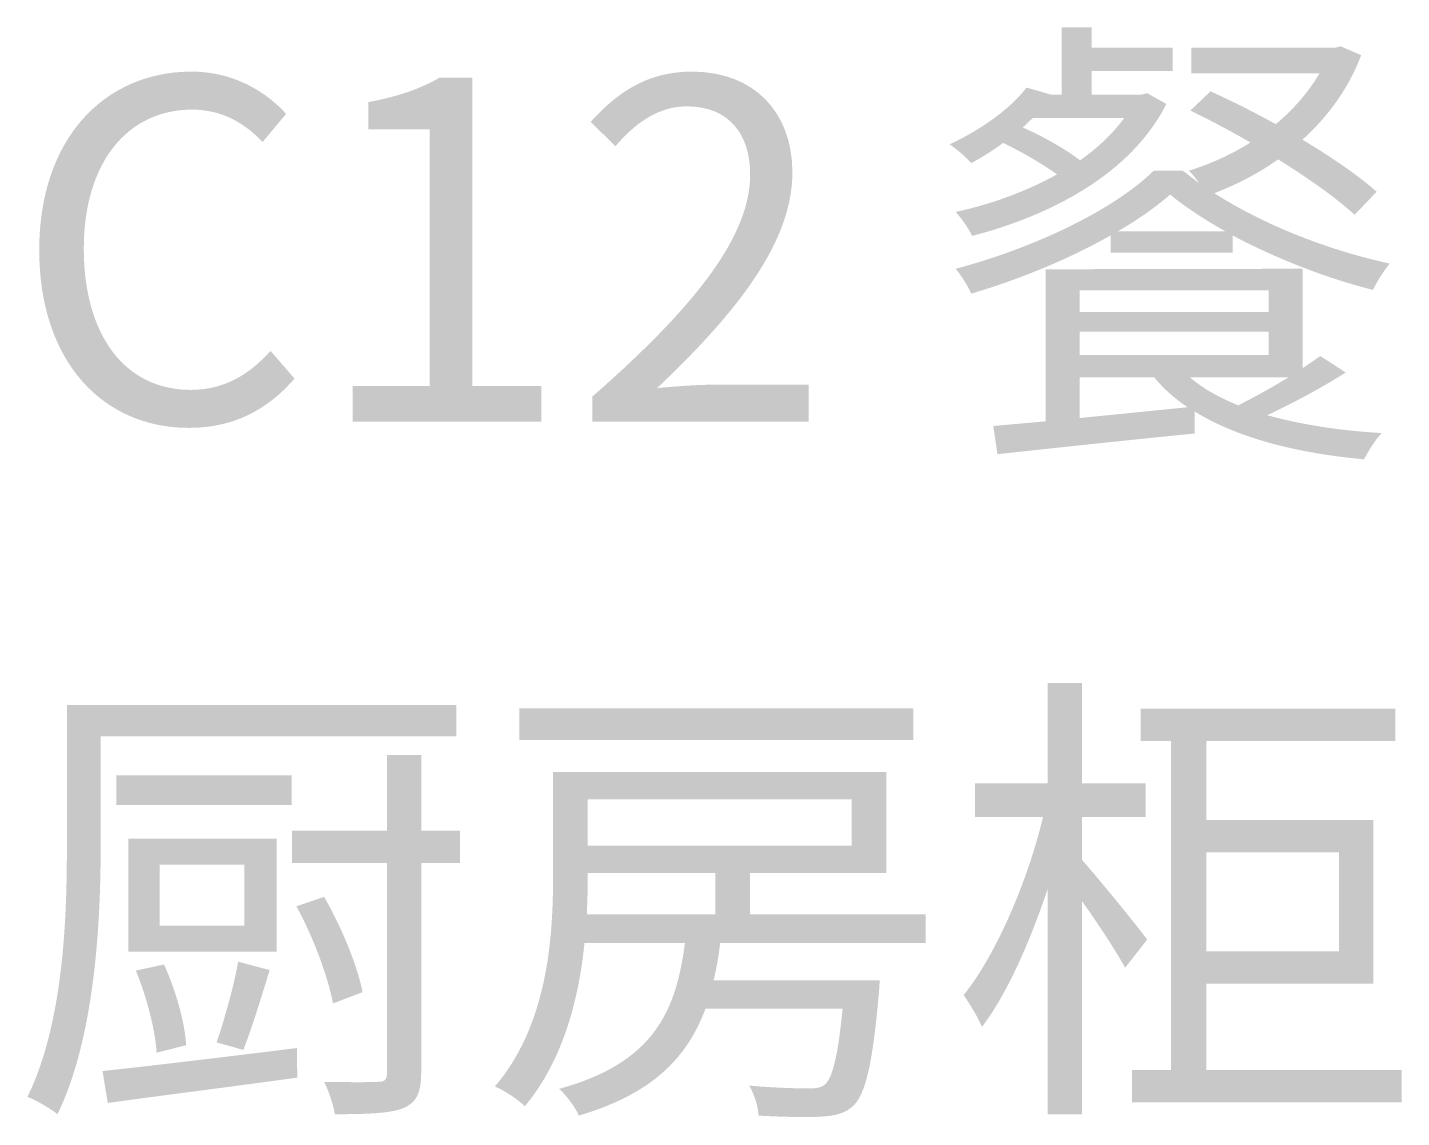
# Model space of a CAD drawing. Header units: millimetres. Extents: x -4600 to 229000, y -4300 to 19460.
# Drawn here: x 98209 to 99048, y 10170 to 10836 of the extents above; entities that cross this region are included whole.
import ezdxf

# ---------------------------------------------------------------- set-up
doc = ezdxf.new("R2010")
doc.units = ezdxf.units.MM
doc.header["$LTSCALE"] = 100
doc.layers.add('A-NOTE', color=7, linetype='Continuous', lineweight=18)

# ---------------------------------------------------------------- blocks, each defined once
blk = doc.blocks.new('A03_SHEET')
at = {"layer": 'A-NOTE'}
h = blk.add_hatch(color=256, dxfattribs=at)
edge = h.paths.add_edge_path()
edge.add_spline(control_points=[(18919.39, 10784.95), (18931.13, 10779.22), (18943.74, 10772.63), (18956.06, 10765.46)], knot_values=[0, 0, 0, 0, 1, 1, 1, 1], degree=3, periodic=0)
edge.add_spline(control_points=[(18956.06, 10765.46), (18944.31, 10758.02), (18931.42, 10752.29), (18918.53, 10748.27)], knot_values=[0, 0, 0, 0, 1, 1, 1, 1], degree=3, periodic=0)
edge.add_spline(control_points=[(18918.53, 10748.27), (18920.53, 10746.27), (18922.82, 10743.4), (18924.83, 10740.54)], knot_values=[0, 0, 0, 0, 1, 1, 1, 1], degree=3, periodic=0)
edge.add_line((18924.83, 10740.54), (18914.8, 10748.27))
edge.add_line((18914.8, 10748.27), (18897.04, 10748.27))
edge.add_spline(control_points=[(18897.04, 10748.27), (18872.4, 10724.21), (18824.56, 10701.29), (18776.14, 10688.4)], knot_values=[0, 0, 0, 0, 1, 1, 1, 1], degree=3, periodic=0)
edge.add_spline(control_points=[(18776.14, 10688.4), (18779.58, 10684.1), (18783.87, 10677.51), (18785.59, 10673.21)], knot_values=[0, 0, 0, 0, 1, 1, 1, 1], degree=3, periodic=0)
edge.add_spline(control_points=[(18785.59, 10673.21), (18815.68, 10682.09), (18846.04, 10694.7), (18870.68, 10708.74)], knot_values=[0, 0, 0, 0, 1, 1, 1, 1], degree=3, periodic=0)
edge.add_line((18870.68, 10708.74), (18870.68, 10698.14))
edge.add_line((18870.68, 10698.14), (18945.17, 10698.14))
edge.add_line((18945.17, 10698.14), (18945.17, 10708.74))
edge.add_spline(control_points=[(18945.17, 10708.74), (18972.1, 10694.41), (19003.33, 10682.38), (19030.83, 10675.5)], knot_values=[0, 0, 0, 0, 1, 1, 1, 1], degree=3, periodic=0)
edge.add_spline(control_points=[(19030.83, 10675.5), (19033.12, 10680.09), (19037.42, 10687.25), (19041.15, 10691.55)], knot_values=[0, 0, 0, 0, 1, 1, 1, 1], degree=3, periodic=0)
edge.add_spline(control_points=[(19041.15, 10691.55), (19005.33, 10699.28), (18965.23, 10714.47), (18934, 10734.52)], knot_values=[0, 0, 0, 0, 1, 1, 1, 1], degree=3, periodic=0)
edge.add_spline(control_points=[(18934, 10734.52), (18947.46, 10739.68), (18960.93, 10746.56), (18972.96, 10755.15)], knot_values=[0, 0, 0, 0, 1, 1, 1, 1], degree=3, periodic=0)
edge.add_spline(control_points=[(18972.96, 10755.15), (18991.87, 10743.4), (19008.77, 10731.37), (19019.66, 10721.34)], knot_values=[0, 0, 0, 0, 1, 1, 1, 1], degree=3, periodic=0)
edge.add_line((19019.66, 10721.34), (19033.12, 10735.38))
edge.add_spline(control_points=[(19033.12, 10735.38), (19022.24, 10745.12), (19005.91, 10756.3), (18987.86, 10767.18)], knot_values=[0, 0, 0, 0, 1, 1, 1, 1], degree=3, periodic=0)
edge.add_spline(control_points=[(18987.86, 10767.18), (19003.04, 10780.93), (19015.93, 10798.12), (19023.67, 10818.75)], knot_values=[0, 0, 0, 0, 1, 1, 1, 1], degree=3, periodic=0)
edge.add_line((19023.67, 10818.75), (19011.06, 10824.2))
edge.add_line((19011.06, 10824.2), (19007.91, 10823.34))
edge.add_line((19007.91, 10823.34), (18919.96, 10823.34))
edge.add_line((18919.96, 10823.34), (18919.96, 10807.58))
edge.add_line((18919.96, 10807.58), (18998.17, 10807.58))
edge.add_spline(control_points=[(18998.17, 10807.58), (18991.3, 10795.83), (18982.13, 10785.52), (18971.53, 10776.64)], knot_values=[0, 0, 0, 0, 1, 1, 1, 1], degree=3, periodic=0)
edge.add_spline(control_points=[(18971.53, 10776.64), (18958.06, 10784.09), (18944.31, 10790.96), (18931.71, 10796.69)], knot_values=[0, 0, 0, 0, 1, 1, 1, 1], degree=3, periodic=0)
edge.add_line((18931.71, 10796.69), (18919.39, 10784.95))
edge = h.paths.add_edge_path(flags=0)
edge.add_spline(control_points=[(18819.4, 10798.98), (18808.8, 10785.23), (18790.75, 10772.91), (18772.41, 10764.32)], knot_values=[0, 0, 0, 0, 1, 1, 1, 1], degree=3, periodic=0)
edge.add_spline(control_points=[(18772.41, 10764.32), (18776.43, 10761.74), (18783.02, 10756.01), (18785.59, 10752.86)], knot_values=[0, 0, 0, 0, 1, 1, 1, 1], degree=3, periodic=0)
edge.add_spline(control_points=[(18785.59, 10752.86), (18792.18, 10756.3), (18798.77, 10760.59), (18805.08, 10765.18)], knot_values=[0, 0, 0, 0, 1, 1, 1, 1], degree=3, periodic=0)
edge.add_spline(control_points=[(18805.08, 10765.18), (18816.53, 10759.73), (18829.14, 10752.29), (18838.02, 10745.98)], knot_values=[0, 0, 0, 0, 1, 1, 1, 1], degree=3, periodic=0)
edge.add_spline(control_points=[(18838.02, 10745.98), (18818.83, 10735.38), (18797.34, 10727.65), (18776.14, 10723.06)], knot_values=[0, 0, 0, 0, 1, 1, 1, 1], degree=3, periodic=0)
edge.add_spline(control_points=[(18776.14, 10723.06), (18779.58, 10719.34), (18784.16, 10712.75), (18786.17, 10708.45)], knot_values=[0, 0, 0, 0, 1, 1, 1, 1], degree=3, periodic=0)
edge.add_spline(control_points=[(18786.17, 10708.45), (18833.72, 10720.77), (18883, 10745.98), (18904.77, 10788.96)], knot_values=[0, 0, 0, 0, 1, 1, 1, 1], degree=3, periodic=0)
edge.add_line((18904.77, 10788.96), (18893.03, 10795.55))
edge.add_line((18893.03, 10795.55), (18889.59, 10794.69))
edge.add_line((18889.59, 10794.69), (18859.22, 10794.69))
edge.add_line((18859.22, 10794.69), (18859.22, 10809.01))
edge.add_line((18859.22, 10809.01), (18908.5, 10809.01))
edge.add_line((18908.5, 10809.01), (18908.5, 10823.34))
edge.add_line((18908.5, 10823.34), (18859.22, 10823.34))
edge.add_line((18859.22, 10823.34), (18859.22, 10835.65))
edge.add_line((18859.22, 10835.65), (18840.89, 10835.65))
edge.add_line((18840.89, 10835.65), (18840.89, 10794.69))
edge.add_line((18840.89, 10794.69), (18834.3, 10794.69))
edge.add_line((18834.3, 10794.69), (18819.4, 10798.98))
edge = h.paths.add_edge_path(flags=0)
edge.add_spline(control_points=[(18878.99, 10780.36), (18871.83, 10770.62), (18862.66, 10762.03), (18852.06, 10754.58)], knot_values=[0, 0, 0, 0, 1, 1, 1, 1], degree=3, periodic=0)
edge.add_spline(control_points=[(18852.06, 10754.58), (18843.18, 10761.45), (18829.43, 10769.19), (18817.11, 10774.63)], knot_values=[0, 0, 0, 0, 1, 1, 1, 1], degree=3, periodic=0)
edge.add_line((18817.11, 10774.63), (18823.12, 10780.36))
edge.add_line((18823.12, 10780.36), (18878.99, 10780.36))
edge = h.paths.add_edge_path(flags=0)
edge.add_spline(control_points=[(18907.07, 10733.66), (18916.52, 10725.93), (18927.98, 10718.48), (18940.59, 10711.32)], knot_values=[0, 0, 0, 0, 1, 1, 1, 1], degree=3, periodic=0)
edge.add_line((18940.59, 10711.32), (18875.27, 10711.32))
edge.add_spline(control_points=[(18875.27, 10711.32), (18887.59, 10718.48), (18898.47, 10726.21), (18907.07, 10733.66)], knot_values=[0, 0, 0, 0, 1, 1, 1, 1], degree=3, periodic=0)
h = blk.add_hatch(color=256, dxfattribs=at)
edge = h.paths.add_edge_path()
edge.add_spline(control_points=[(18308.01, 10591.28), (18335.23, 10591.28), (18355.85, 10602.16), (18372.47, 10621.36)], knot_values=[0, 0, 0, 0, 1, 1, 1, 1], degree=3, periodic=0)
edge.add_line((18372.47, 10621.36), (18357.86, 10638.26))
edge.add_spline(control_points=[(18357.86, 10638.26), (18344.39, 10623.36), (18329.21, 10614.48), (18309.15, 10614.48), (18269.05, 10614.48), (18243.83, 10647.71), (18243.83, 10700.72), (18243.83, 10753.14), (18270.48, 10785.52), (18310.01, 10785.52), (18328.06, 10785.52), (18341.81, 10777.5), (18352.99, 10765.75)], knot_values=[0, 0, 0, 0, 1, 1, 1, 2, 2, 2, 3, 3, 3, 4, 4, 4, 4], degree=3, periodic=0)
edge.add_line((18352.99, 10765.75), (18367.31, 10782.94))
edge.add_spline(control_points=[(18367.31, 10782.94), (18355.28, 10796.41), (18335.23, 10808.72), (18309.73, 10808.72), (18256.44, 10808.72), (18216.62, 10767.76), (18216.62, 10699.86), (18216.62, 10631.67), (18255.58, 10591.28), (18308.01, 10591.28)], knot_values=[0, 0, 0, 0, 1, 1, 1, 2, 2, 2, 3, 3, 3, 3], degree=3, periodic=0)
h = blk.add_hatch(color=256, dxfattribs=at)
edge = h.paths.add_edge_path()
edge.add_line((18407.99, 10595), (18523.17, 10595))
edge.add_line((18523.17, 10595), (18523.17, 10616.77))
edge.add_line((18523.17, 10616.77), (18481.05, 10616.77))
edge.add_line((18481.05, 10616.77), (18481.05, 10805))
edge.add_line((18481.05, 10805), (18461, 10805))
edge.add_spline(control_points=[(18461, 10805), (18449.54, 10798.41), (18436.07, 10793.54), (18417.45, 10790.1)], knot_values=[0, 0, 0, 0, 1, 1, 1, 1], degree=3, periodic=0)
edge.add_line((18417.45, 10790.1), (18417.45, 10773.49))
edge.add_line((18417.45, 10773.49), (18454.98, 10773.49))
edge.add_line((18454.98, 10773.49), (18454.98, 10616.77))
edge.add_line((18454.98, 10616.77), (18407.99, 10616.77))
edge.add_line((18407.99, 10616.77), (18407.99, 10595))
h = blk.add_hatch(color=256, dxfattribs=at)
edge = h.paths.add_edge_path()
edge.add_line((18554.39, 10595), (18686.47, 10595))
edge.add_line((18686.47, 10595), (18686.47, 10617.63))
edge.add_line((18686.47, 10617.63), (18628.31, 10617.63))
edge.add_spline(control_points=[(18628.31, 10617.63), (18617.71, 10617.63), (18604.82, 10616.49), (18593.93, 10615.63)], knot_values=[0, 0, 0, 0, 1, 1, 1, 1], degree=3, periodic=0)
edge.add_spline(control_points=[(18593.93, 10615.63), (18643.21, 10662.33), (18676.44, 10705.01), (18676.44, 10747.13), (18676.44, 10784.37), (18652.66, 10808.72), (18615.13, 10808.72), (18588.49, 10808.72), (18570.15, 10796.69), (18553.25, 10778.07)], knot_values=[0, 0, 0, 0, 1, 1, 1, 2, 2, 2, 3, 3, 3, 3], degree=3, periodic=0)
edge.add_line((18553.25, 10778.07), (18568.43, 10763.17))
edge.add_spline(control_points=[(18568.43, 10763.17), (18580.18, 10777.21), (18594.79, 10787.52), (18611.98, 10787.52), (18638.05, 10787.52), (18650.65, 10770.05), (18650.65, 10745.98), (18650.65, 10709.88), (18620.29, 10668.06), (18554.39, 10610.47)], knot_values=[0, 0, 0, 0, 1, 1, 1, 2, 2, 2, 3, 3, 3, 3], degree=3, periodic=0)
edge.add_line((18554.39, 10610.47), (18554.39, 10595))
h = blk.add_hatch(color=256, dxfattribs=at)
edge = h.paths.add_edge_path()
edge.add_line((18799.06, 10592.42), (18801.64, 10575.23))
edge.add_spline(control_points=[(18801.64, 10575.23), (18833.44, 10578.67), (18878.7, 10583.54), (18921.96, 10587.84)], knot_values=[0, 0, 0, 0, 1, 1, 1, 1], degree=3, periodic=0)
edge.add_line((18921.96, 10587.84), (18921.96, 10601.3))
edge.add_spline(control_points=[(18921.96, 10601.3), (18948.32, 10584.97), (18984.71, 10575.8), (19025.39, 10572.08)], knot_values=[0, 0, 0, 0, 1, 1, 1, 1], degree=3, periodic=0)
edge.add_spline(control_points=[(19025.39, 10572.08), (19027.97, 10576.95), (19032.26, 10584.11), (19036.28, 10588.12)], knot_values=[0, 0, 0, 0, 1, 1, 1, 1], degree=3, periodic=0)
edge.add_spline(control_points=[(19036.28, 10588.12), (19010.78, 10589.56), (18987, 10593.28), (18966.37, 10599.01)], knot_values=[0, 0, 0, 0, 1, 1, 1, 1], degree=3, periodic=0)
edge.add_spline(control_points=[(18966.37, 10599.01), (18982.13, 10606.46), (18999.89, 10615.91), (19014.22, 10625.08)], knot_values=[0, 0, 0, 0, 1, 1, 1, 1], degree=3, periodic=0)
edge.add_line((19014.22, 10625.08), (18998.74, 10635.11))
edge.add_line((18998.74, 10635.11), (18987.86, 10627.66))
edge.add_line((18987.86, 10627.66), (18987.86, 10688.4))
edge.add_line((18987.86, 10688.4), (18842.32, 10688.11))
edge.add_line((18842.32, 10688.11), (18831.15, 10688.11))
edge.add_line((18831.15, 10688.11), (18831.15, 10595.29))
edge.add_line((18831.15, 10595.29), (18799.06, 10592.42))
h.paths.add_polyline_path([(18851.77, 10635.68), (18851.77, 10650.01), (18967.23, 10650.01), (18967.23, 10635.68), (18851.77, 10635.68)], flags=0)
edge = h.paths.add_edge_path(flags=0)
edge.add_line((18851.77, 10622.22), (18897.33, 10622.22))
edge.add_spline(control_points=[(18897.33, 10622.22), (18902.77, 10615.34), (18909.65, 10609.32), (18917.67, 10603.88)], knot_values=[0, 0, 0, 0, 1, 1, 1, 1], degree=3, periodic=0)
edge.add_line((18917.67, 10603.88), (18851.77, 10597.29))
edge.add_line((18851.77, 10597.29), (18851.77, 10622.22))
h.paths.add_polyline_path([(18851.77, 10675.22), (18967.23, 10675.22), (18967.23, 10662.04), (18851.77, 10662.04), (18851.77, 10675.22)], flags=0)
edge = h.paths.add_edge_path(flags=0)
edge.add_spline(control_points=[(18979.55, 10622.22), (18969.52, 10616.2), (18958.35, 10609.9), (18948.61, 10605.03)], knot_values=[0, 0, 0, 0, 1, 1, 1, 1], degree=3, periodic=0)
edge.add_spline(control_points=[(18948.61, 10605.03), (18936.86, 10609.9), (18926.83, 10615.34), (18919.1, 10622.22)], knot_values=[0, 0, 0, 0, 1, 1, 1, 1], degree=3, periodic=0)
edge.add_line((18919.1, 10622.22), (18979.55, 10622.22))
h = blk.add_hatch(color=256, dxfattribs=at)
edge = h.paths.add_edge_path()
edge.add_line((18832.29, 10435.65), (18832.29, 10374.35))
edge.add_line((18832.29, 10374.35), (18787.89, 10374.35))
edge.add_line((18787.89, 10374.35), (18787.89, 10353.72))
edge.add_line((18787.89, 10353.72), (18829.43, 10353.72))
edge.add_spline(control_points=[(18829.43, 10353.72), (18819.97, 10314.18), (18800.49, 10269.2), (18781.01, 10245.14)], knot_values=[0, 0, 0, 0, 1, 1, 1, 1], degree=3, periodic=0)
edge.add_spline(control_points=[(18781.01, 10245.14), (18784.45, 10239.98), (18789.89, 10231.38), (18792.18, 10225.65)], knot_values=[0, 0, 0, 0, 1, 1, 1, 1], degree=3, periodic=0)
edge.add_spline(control_points=[(18792.18, 10225.65), (18807.08, 10245.14), (18821.41, 10277.22), (18832.29, 10309.88)], knot_values=[0, 0, 0, 0, 1, 1, 1, 1], degree=3, periodic=0)
edge.add_line((18832.29, 10309.88), (18832.29, 10172.37))
edge.add_line((18832.29, 10172.37), (18853.21, 10172.37))
edge.add_line((18853.21, 10172.37), (18853.21, 10302.44))
edge.add_spline(control_points=[(18853.21, 10302.44), (18863.23, 10288.4), (18874.69, 10270.92), (18879.56, 10261.75)], knot_values=[0, 0, 0, 0, 1, 1, 1, 1], degree=3, periodic=0)
edge.add_line((18879.56, 10261.75), (18893.03, 10278.94))
edge.add_spline(control_points=[(18893.03, 10278.94), (18887.3, 10286.96), (18862.37, 10317.33), (18853.21, 10327.65)], knot_values=[0, 0, 0, 0, 1, 1, 1, 1], degree=3, periodic=0)
edge.add_line((18853.21, 10327.65), (18853.21, 10353.72))
edge.add_line((18853.21, 10353.72), (18892.17, 10353.72))
edge.add_line((18892.17, 10353.72), (18892.17, 10374.35))
edge.add_line((18892.17, 10374.35), (18853.21, 10374.35))
edge.add_line((18853.21, 10374.35), (18853.21, 10435.65))
edge.add_line((18853.21, 10435.65), (18832.29, 10435.65))
h = blk.add_hatch(color=256, dxfattribs=at)
edge = h.paths.add_edge_path()
edge.add_line((18233.52, 10422.19), (18233.52, 10337.1))
edge.add_spline(control_points=[(18233.52, 10337.1), (18233.52, 10291.83), (18231.51, 10228.23), (18209.45, 10182.97)], knot_values=[0, 0, 0, 0, 1, 1, 1, 1], degree=3, periodic=0)
edge.add_spline(control_points=[(18209.45, 10182.97), (18214.61, 10180.96), (18224.07, 10175.52), (18227.79, 10172.37)], knot_values=[0, 0, 0, 0, 1, 1, 1, 1], degree=3, periodic=0)
edge.add_spline(control_points=[(18227.79, 10172.37), (18250.71, 10219.64), (18254.15, 10289.54), (18254.15, 10337.1)], knot_values=[0, 0, 0, 0, 1, 1, 1, 1], degree=3, periodic=0)
edge.add_line((18254.15, 10337.1), (18254.15, 10402.99))
edge.add_line((18254.15, 10402.99), (18471.31, 10402.99))
edge.add_line((18471.31, 10402.99), (18471.31, 10422.19))
edge.add_line((18471.31, 10422.19), (18233.52, 10422.19))
edge = h.paths.add_edge_path(flags=0)
edge.add_line((18428.91, 10391.53), (18428.91, 10345.41))
edge.add_line((18428.91, 10345.41), (18371.04, 10345.41))
edge.add_line((18371.04, 10345.41), (18371.04, 10325.64))
edge.add_line((18371.04, 10325.64), (18428.91, 10325.64))
edge.add_line((18428.91, 10325.64), (18428.91, 10197.58))
edge.add_spline(control_points=[(18428.91, 10197.58), (18428.91, 10193.57), (18427.76, 10192.14), (18423.47, 10192.14)], knot_values=[0, 0, 0, 0, 1, 1, 1, 1], degree=3, periodic=0)
edge.add_spline(control_points=[(18423.47, 10192.14), (18419.17, 10191.85), (18405.42, 10191.85), (18390.52, 10192.14)], knot_values=[0, 0, 0, 0, 1, 1, 1, 1], degree=3, periodic=0)
edge.add_spline(control_points=[(18390.52, 10192.14), (18393.38, 10186.69), (18396.25, 10177.81), (18397.11, 10172.37)], knot_values=[0, 0, 0, 0, 1, 1, 1, 1], degree=3, periodic=0)
edge.add_spline(control_points=[(18397.11, 10172.37), (18417.74, 10172.37), (18430.91, 10172.94), (18438.94, 10176.09)], knot_values=[0, 0, 0, 0, 1, 1, 1, 1], degree=3, periodic=0)
edge.add_spline(control_points=[(18438.94, 10176.09), (18446.96, 10179.53), (18449.82, 10185.26), (18449.82, 10197.58)], knot_values=[0, 0, 0, 0, 1, 1, 1, 1], degree=3, periodic=0)
edge.add_line((18449.82, 10197.58), (18449.82, 10325.64))
edge.add_line((18449.82, 10325.64), (18473.6, 10325.64))
edge.add_line((18473.6, 10325.64), (18473.6, 10345.41))
edge.add_line((18473.6, 10345.41), (18449.82, 10345.41))
edge.add_line((18449.82, 10345.41), (18449.82, 10391.53))
edge.add_line((18449.82, 10391.53), (18428.91, 10391.53))
edge = h.paths.add_edge_path(flags=0)
edge.add_spline(control_points=[(18373.62, 10299.28), (18383.93, 10280.66), (18393.1, 10255.74), (18395.96, 10239.98)], knot_values=[0, 0, 0, 0, 1, 1, 1, 1], degree=3, periodic=0)
edge.add_line((18395.96, 10239.98), (18414.01, 10246.86))
edge.add_spline(control_points=[(18414.01, 10246.86), (18411.15, 10262.33), (18401.12, 10286.96), (18390.52, 10305.01)], knot_values=[0, 0, 0, 0, 1, 1, 1, 1], degree=3, periodic=0)
edge.add_line((18390.52, 10305.01), (18373.62, 10299.28))
h.paths.add_polyline_path([(18271.05, 10340.54), (18271.05, 10271.49), (18361.58, 10271.49), (18361.58, 10340.54), (18271.05, 10340.54)], flags=0)
h.paths.add_polyline_path([(18290.25, 10324.78), (18341.81, 10324.78), (18341.81, 10287.54), (18290.25, 10287.54), (18290.25, 10324.78)], flags=0)
edge = h.paths.add_edge_path(flags=0)
edge.add_line((18255.29, 10198.72), (18258.44, 10179.24))
edge.add_spline(control_points=[(18258.44, 10179.24), (18289.39, 10183.54), (18332.65, 10188.98), (18374.19, 10194.71)], knot_values=[0, 0, 0, 0, 1, 1, 1, 1], degree=3, periodic=0)
edge.add_line((18374.19, 10194.71), (18373.9, 10212.76))
edge.add_spline(control_points=[(18373.9, 10212.76), (18330.07, 10207.32), (18284.8, 10201.88), (18255.29, 10198.72)], knot_values=[0, 0, 0, 0, 1, 1, 1, 1], degree=3, periodic=0)
h.paths.add_polyline_path([(18263.6, 10379.22), (18263.6, 10361.17), (18370.75, 10361.17), (18370.75, 10379.22), (18263.6, 10379.22)], flags=0)
edge = h.paths.add_edge_path(flags=0)
edge.add_spline(control_points=[(18338.09, 10265.48), (18335.51, 10250.87), (18329.5, 10229.38), (18324.91, 10216.2)], knot_values=[0, 0, 0, 0, 1, 1, 1, 1], degree=3, periodic=0)
edge.add_line((18324.91, 10216.2), (18341.24, 10211.62))
edge.add_spline(control_points=[(18341.24, 10211.62), (18346.11, 10223.94), (18352.13, 10243.42), (18357.29, 10260.32)], knot_values=[0, 0, 0, 0, 1, 1, 1, 1], degree=3, periodic=0)
edge.add_line((18357.29, 10260.32), (18338.09, 10265.48))
edge = h.paths.add_edge_path(flags=0)
edge.add_spline(control_points=[(18275.63, 10260.03), (18282.22, 10243.99), (18287.67, 10223.08), (18288.24, 10209.9)], knot_values=[0, 0, 0, 0, 1, 1, 1, 1], degree=3, periodic=0)
edge.add_line((18288.24, 10209.9), (18306.29, 10214.48))
edge.add_spline(control_points=[(18306.29, 10214.48), (18305.72, 10227.66), (18299.99, 10248), (18292.82, 10263.76)], knot_values=[0, 0, 0, 0, 1, 1, 1, 1], degree=3, periodic=0)
edge.add_line((18292.82, 10263.76), (18275.63, 10260.03))
blk.add_hatch(color=256, dxfattribs=at).paths.add_polyline_path([(18509.7, 10420.18), (18509.7, 10400.7), (18750.35, 10400.7), (18750.35, 10420.18), (18509.7, 10420.18)])
h = blk.add_hatch(color=256, dxfattribs=at)
h.paths.add_polyline_path([(18883.86, 10199.3), (18883.86, 10179.53), (19048.31, 10179.53), (19048.31, 10199.3), (18929.13, 10199.3), (18929.13, 10252.01), (19031.12, 10252.01), (19031.12, 10352), (18929.13, 10352), (18929.13, 10400.13), (19044.58, 10400.13), (19044.58, 10419.9), (18889.02, 10419.9), (18889.02, 10400.13), (18907.64, 10400.13), (18907.64, 10199.3), (18883.86, 10199.3)])
h.paths.add_polyline_path([(18929.13, 10332.23), (19010.2, 10332.23), (19010.2, 10271.78), (18929.13, 10271.78), (18929.13, 10332.23)], flags=0)
h = blk.add_hatch(color=256, dxfattribs=at)
edge = h.paths.add_edge_path()
edge.add_line((18530.33, 10381.22), (18530.33, 10317.33))
edge.add_spline(control_points=[(18530.33, 10317.33), (18530.33, 10278.66), (18526.6, 10226.51), (18494.8, 10189.27)], knot_values=[0, 0, 0, 0, 1, 1, 1, 1], degree=3, periodic=0)
edge.add_spline(control_points=[(18494.8, 10189.27), (18500.25, 10187.26), (18509.41, 10180.96), (18513.14, 10177.24)], knot_values=[0, 0, 0, 0, 1, 1, 1, 1], degree=3, periodic=0)
edge.add_spline(control_points=[(18513.14, 10177.24), (18536.34, 10205.03), (18546.08, 10242.56), (18549.52, 10276.94)], knot_values=[0, 0, 0, 0, 1, 1, 1, 1], degree=3, periodic=0)
edge.add_line((18549.52, 10276.94), (18610.83, 10276.94))
edge.add_spline(control_points=[(18610.83, 10276.94), (18605.39, 10234.25), (18591.06, 10203.59), (18534.05, 10187.84)], knot_values=[0, 0, 0, 0, 1, 1, 1, 1], degree=3, periodic=0)
edge.add_spline(control_points=[(18534.05, 10187.84), (18538.35, 10184.11), (18544.08, 10176.38), (18546.08, 10171.51)], knot_values=[0, 0, 0, 0, 1, 1, 1, 1], degree=3, periodic=0)
edge.add_spline(control_points=[(18546.08, 10171.51), (18590.78, 10184.69), (18612.26, 10206.75), (18623.44, 10236.83)], knot_values=[0, 0, 0, 0, 1, 1, 1, 1], degree=3, periodic=0)
edge.add_line((18623.44, 10236.83), (18707.09, 10236.83))
edge.add_spline(control_points=[(18707.09, 10236.83), (18704.23, 10207.32), (18700.79, 10194.71), (18696.49, 10190.7)], knot_values=[0, 0, 0, 0, 1, 1, 1, 1], degree=3, periodic=0)
edge.add_spline(control_points=[(18696.49, 10190.7), (18693.92, 10188.41), (18691.05, 10188.12), (18685.89, 10188.12), (18680.45, 10188.12), (18665.55, 10188.41), (18650.08, 10189.84)], knot_values=[0, 0, 0, 0, 1, 1, 1, 2, 2, 2, 2], degree=3, periodic=0)
edge.add_spline(control_points=[(18650.08, 10189.84), (18653.23, 10184.69), (18655.53, 10176.95), (18655.81, 10171.51)], knot_values=[0, 0, 0, 0, 1, 1, 1, 1], degree=3, periodic=0)
edge.add_spline(control_points=[(18655.81, 10171.51), (18671.86, 10170.65), (18687.33, 10170.36), (18694.77, 10170.93), (18703.08, 10171.51), (18708.81, 10172.94), (18713.97, 10177.81)], knot_values=[0, 0, 0, 0, 1, 1, 1, 2, 2, 2, 2], degree=3, periodic=0)
edge.add_spline(control_points=[(18713.97, 10177.81), (18721.13, 10185.26), (18725.43, 10203.02), (18729.15, 10245.42)], knot_values=[0, 0, 0, 0, 1, 1, 1, 1], degree=3, periodic=0)
edge.add_spline(control_points=[(18729.15, 10245.42), (18729.44, 10248), (18729.73, 10254.02), (18729.73, 10254.02)], knot_values=[0, 0, 0, 0, 1, 1, 1, 1], degree=3, periodic=0)
edge.add_line((18729.73, 10254.02), (18628.31, 10254.02))
edge.add_spline(control_points=[(18628.31, 10254.02), (18630.03, 10261.18), (18631.46, 10268.92), (18632.32, 10276.94)], knot_values=[0, 0, 0, 0, 1, 1, 1, 1], degree=3, periodic=0)
edge.add_line((18632.32, 10276.94), (18757.8, 10276.94))
edge.add_line((18757.8, 10276.94), (18757.8, 10294.41))
edge.add_line((18757.8, 10294.41), (18650.65, 10294.41))
edge.add_line((18650.65, 10294.41), (18650.65, 10319.62))
edge.add_line((18650.65, 10319.62), (18733.74, 10319.62))
edge.add_line((18733.74, 10319.62), (18733.74, 10381.22))
edge.add_line((18733.74, 10381.22), (18530.33, 10381.22))
h.paths.add_polyline_path([(18551.53, 10364.6), (18712.54, 10364.6), (18712.54, 10336.24), (18551.53, 10336.24), (18551.53, 10364.6)], flags=0)
edge = h.paths.add_edge_path(flags=0)
edge.add_line((18551.53, 10319.62), (18629.45, 10319.62))
edge.add_line((18629.45, 10319.62), (18629.45, 10294.41))
edge.add_line((18629.45, 10294.41), (18550.95, 10294.41))
edge.add_spline(control_points=[(18550.95, 10294.41), (18551.24, 10302.44), (18551.53, 10309.88), (18551.53, 10317.05)], knot_values=[0, 0, 0, 0, 1, 1, 1, 1], degree=3, periodic=0)
edge.add_line((18551.53, 10317.05), (18551.53, 10319.62))

msp = doc.modelspace()

# ---------------------------------------------------------------- block references
msp.add_blockref('A03_SHEET', (80000, 0))

doc.saveas('drawing.dxf')
